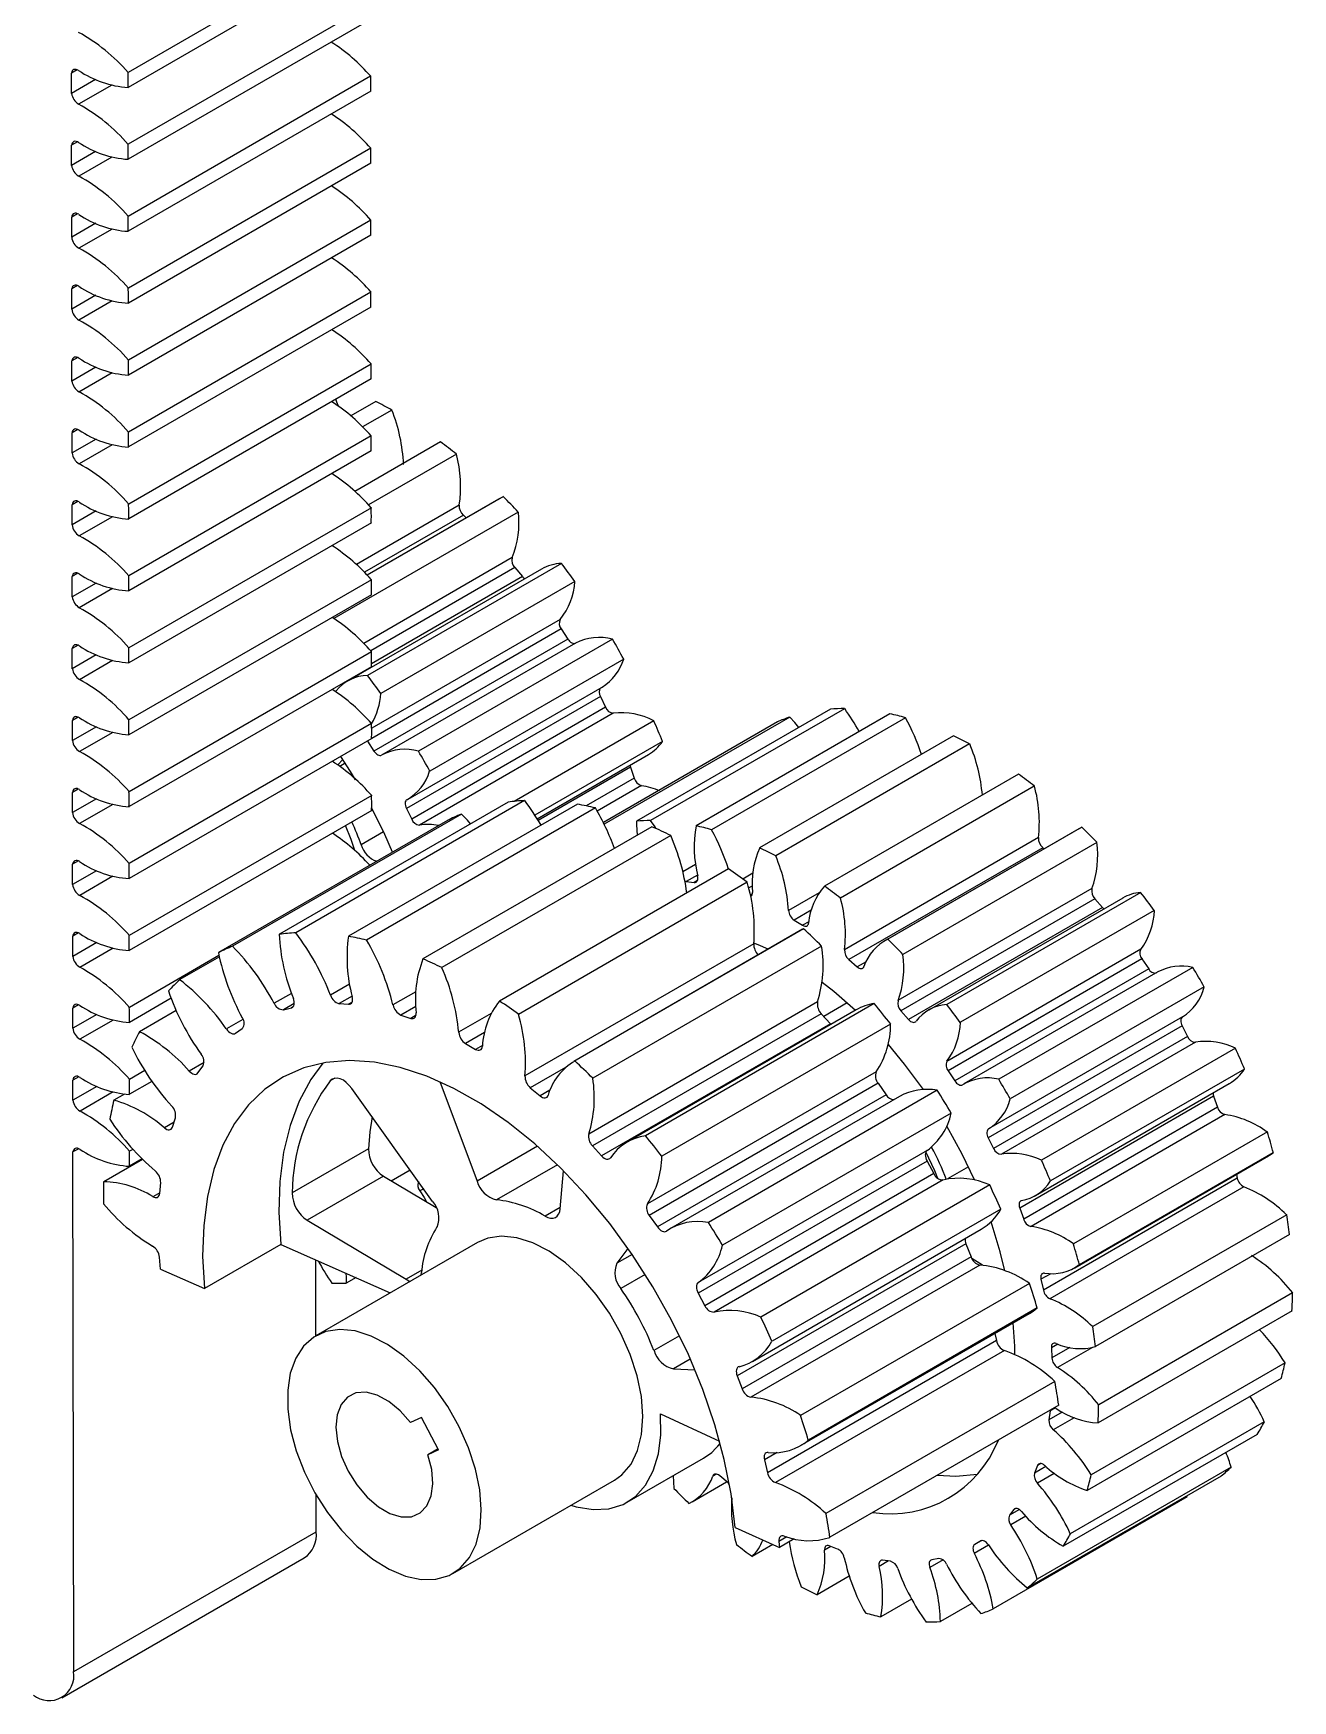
# Model space of a CAD drawing. Header units: millimetres. Extents: x -111 to 95, y -72 to 161.
# Drawn here: x -14.7 to 95.4, y -71.6 to 74.3 of the extents above; entities that cross this region are included whole.
import ezdxf

# ---------------------------------------------------------------- set-up
doc = ezdxf.new("R2010")
doc.units = ezdxf.units.MM

msp = doc.modelspace()

# ---------------------------------------------------------------- linework, layer by layer
at = {"color": 7, "linetype": 'Continuous', "lineweight": 25}
for p, q in [((14.76, 83.13), (-6.46, 70.89)), ((14.76, 81.83), (-6.45, 69.58)), ((14.77, 76.84), (-6.45, 64.6)), ((14.77, 75.53), (-6.45, 63.29)), ((-10.9, 71.12), (-11.41, 70.82)), ((-11.41, 69.06), (-11.41, 70.82)), ((-9.31, 70.27), (-11.41, 69.06)), ((14.77, 70.55), (-6.44, 58.3)), ((-7.88, 69.78), (-10.78, 68.1)), ((14.78, 69.24), (-6.44, 57)), ((-10.89, 64.83), (-11.4, 64.53)), ((-11.4, 62.76), (-11.4, 64.53)), ((14.78, 64.26), (-6.43, 52.01)), ((-9.3, 63.98), (-11.4, 62.76)), ((-7.87, 63.49), (-10.77, 61.81)), ((14.79, 62.95), (-6.43, 50.7)), ((-10.88, 58.53), (-11.39, 58.24)), ((-11.39, 56.47), (-11.39, 58.24)), ((-9.29, 57.69), (-11.39, 56.47)), ((-7.86, 57.19), (-10.77, 55.52)), ((14.79, 57.96), (-6.42, 45.72)), ((14.79, 56.66), (-6.42, 44.41)), ((-10.87, 52.24), (-11.38, 51.95)), ((-11.38, 50.18), (-11.38, 51.95)), ((-9.28, 51.39), (-11.38, 50.18)), ((14.8, 51.67), (-6.41, 39.43)), ((-7.85, 50.9), (-10.76, 49.23)), ((14.8, 50.36), (-6.41, 38.12)), ((-10.86, 45.95), (-11.37, 45.65)), ((-11.37, 43.89), (-11.37, 45.65)), ((14.81, 45.38), (-6.4, 33.13)), ((-9.27, 45.1), (-11.37, 43.89)), ((-7.84, 44.61), (-10.75, 42.93)), ((14.81, 44.07), (-6.4, 31.83)), ((15.21, 42.1), (13.03, 40.85)), ((16.61, 41.35), (14.07, 39.88)), ((-10.85, 39.66), (-11.36, 39.36)), ((-11.36, 37.6), (-11.36, 39.36)), ((-9.26, 38.81), (-11.36, 37.6)), ((-7.84, 38.32), (-10.74, 36.64)), ((14.82, 39.09), (-6.39, 26.84)), ((20.88, 38.57), (13.39, 34.24)), ((14.82, 37.78), (-6.39, 25.53)), ((22.27, 37.49), (14.59, 33.06)), ((25.95, 33.56), (14.45, 26.92)), ((26.38, 33.78), (14.47, 26.9)), ((-10.84, 33.36), (-11.36, 33.07)), ((-11.35, 31.3), (-11.36, 33.07)), ((-9.25, 32.52), (-11.35, 31.3)), ((14.83, 32.79), (-6.39, 20.55)), ((27.69, 32.42), (11.55, 23.1)), ((22.52, 33.03), (13.53, 27.84)), ((22.88, 32.15), (14.23, 27.16)), ((22.88, 32.15), (23.12, 31.93)), ((-7.83, 32.02), (-10.73, 30.35)), ((14.83, 31.49), (-6.38, 19.24)), ((27.16, 28.44), (14.16, 20.94)), ((31.47, 27.94), (14.5, 18.14)), ((-10.84, 27.07), (-11.35, 26.78)), ((-11.34, 25.01), (-11.35, 26.78)), ((14.84, 26.5), (-6.38, 14.26)), ((29.71, 27.43), (12.74, 17.63)), ((27.39, 27.57), (14.78, 20.28)), ((28.05, 26.78), (14.85, 19.16)), ((32.64, 26.36), (15.67, 16.56)), ((27.39, 27.57), (28.05, 26.78)), ((-9.24, 26.22), (-11.34, 25.01)), ((-7.82, 25.73), (-10.72, 24.06)), ((14.84, 25.19), (-6.38, 12.95)), ((31.35, 23.04), (14.86, 13.52)), ((31.45, 22.2), (14.86, 12.63)), ((31.45, 22.2), (32.02, 21.32)), ((-10.83, 20.78), (-11.34, 20.48)), ((-11.34, 18.72), (-11.34, 20.48)), ((32.02, 21.32), (15.05, 11.52)), ((32.7, 20.96), (15.73, 11.16)), ((35.93, 21.3), (18.96, 11.51)), ((-9.24, 19.93), (-11.34, 18.72)), ((-7.81, 19.44), (-10.71, 17.76)), ((14.84, 20.21), (-6.37, 7.96)), ((36.91, 19.57), (19.94, 9.77)), ((14.85, 18.9), (-6.37, 6.66)), ((34.87, 16.3), (17.9, 6.5)), ((18.06, 7.32), (35.03, 17.12)), ((34.87, 16.3), (35.33, 15.35)), ((35.33, 15.35), (18.36, 5.56)), ((36, 14.83), (19.03, 5.04)), ((55, 15.18), (38.03, 5.39)), ((56.24, 15.22), (39.27, 5.43)), ((60.21, 14.77), (43.24, 4.97)), ((-10.82, 14.49), (-11.33, 14.19)), ((-11.33, 12.43), (-11.33, 14.19)), ((-9.23, 13.64), (-11.33, 12.43)), ((-7.8, 13.15), (-10.7, 11.47)), ((14.85, 13.92), (-6.36, 1.67)), ((39.55, 14.17), (27.34, 7.11)), ((50.36, 14.07), (35.13, 5.27)), ((51.45, 14.49), (35.21, 5.11)), ((61.56, 14.43), (44.59, 4.63)), ((14.86, 12.61), (-6.36, 0.36)), ((14.48, 12.39), (15.05, 11.52)), ((40.31, 12.36), (29.14, 5.91)), ((65.77, 12.84), (48.8, 3.05)), ((67.18, 12.14), (50.21, 2.34)), ((12.33, 10.77), (11.89, 10.3)), ((12.54, 10.45), (12.07, 10.17)), ((29.34, 5.6), (39.09, 11.23)), ((37.51, 10.11), (29.43, 5.45)), ((37.84, 9.15), (33.64, 6.72)), ((37.51, 10.11), (37.84, 9.15)), ((71.45, 9.49), (54.48, -0.31)), ((-10.81, 8.19), (-11.32, 7.9)), ((-11.32, 6.13), (-11.32, 7.9)), ((-9.22, 7.35), (-11.32, 6.13)), ((14.86, 7.62), (-6.35, -4.62)), ((38.47, 8.49), (34.6, 6.25)), ((72.84, 8.45), (55.87, -1.34)), ((-7.79, 6.85), (-10.7, 5.18)), ((14.86, 6.32), (-6.35, -5.93)), ((22.71, 6.01), (2.69, -5.55)), ((26.8, 7.06), (6.78, -4.51)), ((28.24, 7.18), (8.22, -4.38)), ((32.86, 6.87), (12.83, -4.69)), ((34.44, 6.54), (14.41, -5.02)), ((17.9, 6.5), (18.36, 5.56)), ((21.48, 5.44), (1.45, -6.12)), ((15.9, 4.44), (13.94, 3.31)), ((39.37, 4.89), (19.35, -6.67)), ((76.72, 4.71), (59.75, -5.09)), ((76.99, 4.85), (60.02, -4.94)), ((76.72, 4.71), (76.99, 4.85)), ((41.03, 4.13), (21, -7.43)), ((73.2, 3.94), (56.23, -5.86)), ((73.58, 3.06), (56.61, -6.73)), ((78.31, 3.53), (61.34, -6.27)), ((73.58, 3.06), (73.69, 2.96)), ((-10.8, 1.9), (-11.31, 1.61)), ((-11.31, -0.16), (-11.31, 1.61)), ((43.2, 1.59), (42.09, 0.95)), ((-9.21, 1.05), (-11.31, -0.16)), ((-7.78, 0.56), (-10.69, -1.11)), ((46.07, 1.2), (26.05, -10.36)), ((47.72, 0.04), (27.7, -11.52)), ((43.36, 0.67), (42.39, 0.11)), ((42.39, 0.11), (43.08, 0.03)), ((43.37, 0.19), (43.08, 0.03)), ((48.2, 0.82), (47.33, 0.32)), ((48.15, -0.3), (47.86, -0.46)), ((48.16, -0.99), (48, -1.08)), ((54.01, -0.88), (51.33, -2.43)), ((77.88, -0.52), (60.91, -10.32)), ((78.13, -1.4), (61.16, -11.2)), ((80.57, -1.35), (63.6, -11.15)), ((82.15, -0.86), (65.18, -10.66)), ((78.13, -1.4), (78.8, -2.17)), ((53.32, -2.4), (51.82, -3.27)), ((78.8, -2.17), (61.83, -11.97)), ((83.34, -2.42), (66.37, -12.21)), ((52.56, -4.08), (32.54, -15.64)), ((52.65, -4.03), (32.63, -15.59)), ((51.82, -3.27), (52.57, -3.73)), ((52.56, -4.08), (52.65, -4.03)), ((53.1, -3.42), (52.57, -3.73)), ((-10.79, -4.39), (-11.3, -4.69)), ((-11.3, -6.45), (-11.3, -4.69)), ((-9.2, -5.24), (-11.3, -6.45)), ((-7.77, -5.73), (-10.68, -7.41)), ((48.3, -5.35), (28.27, -16.91)), ((54.23, -5.54), (34.21, -17.1)), ((82.15, -5.83), (65.18, -15.63)), ((1.5, -6.38), (-6.34, -10.91)), ((1.53, -6.48), (-1.94, -8.48)), ((56.61, -6.73), (57.33, -7.36)), ((58.12, -6.91), (57.33, -7.36)), ((82.26, -6.67), (65.29, -16.47)), ((82.26, -6.67), (82.85, -7.54)), ((82.85, -7.54), (65.88, -17.34)), ((83.65, -7.81), (66.68, -17.61)), ((86.7, -7.41), (69.73, -17.2)), ((-2.68, -10.11), (-6.34, -12.22)), ((7.84, -9.68), (6.33, -10.55)), ((12.93, -8.88), (11.26, -9.84)), ((13.15, -9.93), (12.02, -10.58)), ((18.72, -9.55), (16.72, -10.7)), ((87.71, -9.12), (70.74, -18.92)), ((-10.78, -10.68), (-11.29, -10.98)), ((-11.29, -12.74), (-11.29, -10.98)), ((-9.19, -11.53), (-11.29, -12.74)), ((-2.24, -11.19), (-5.45, -13.04)), ((8.09, -10.56), (7.13, -11.12)), ((7.13, -11.12), (7.84, -10.94)), ((7.98, -10.86), (7.84, -10.94)), ((12.02, -10.58), (12.83, -10.63)), ((13.14, -10.46), (12.83, -10.63)), ((18.71, -10.83), (17.42, -11.58)), ((17.42, -11.58), (18.28, -11.87)), ((18.74, -11.6), (18.28, -11.87)), ((25.32, -11.45), (22.47, -13.09)), ((53.88, -10.43), (33.86, -21.99)), ((54.2, -11.47), (34.18, -23.03)), ((57.25, -11.13), (37.22, -22.69)), ((58.83, -10.58), (38.81, -22.14)), ((54.2, -11.47), (55.01, -12.35)), ((56.46, -10.52), (54.42, -11.7)), ((61.16, -11.2), (61.83, -11.97)), ((-7.77, -12.02), (-10.67, -13.7)), ((3.6, -11.96), (2.15, -12.8)), ((2.95, -13.17), (3.54, -12.76)), ((24.74, -13.11), (23.07, -14.07)), ((55.01, -12.35), (34.98, -23.91)), ((60.27, -12.38), (40.24, -23.94)), ((55.01, -12.35), (55.05, -12.4)), ((85.78, -12.52), (68.81, -22.32)), ((85.8, -11.75), (68.83, -21.54)), ((85.78, -12.52), (86.25, -13.46)), ((23.07, -14.07), (23.95, -14.58)), ((24.56, -14.23), (23.95, -14.58)), ((86.25, -13.46), (69.28, -23.26)), ((86.93, -13.96), (69.96, -23.76)), ((90.45, -14.49), (73.48, -24.29)), ((0.19, -15.74), (-1.1, -16.48)), ((-0.34, -16.64), (0.11, -16.02)), ((-10.77, -16.98), (-11.29, -17.27)), ((-11.28, -19.04), (-11.29, -17.27)), ((-5, -16.43), (-6.33, -17.21)), ((-4.37, -17.38), (-6.33, -18.51)), ((11.63, -17.11), (11.24, -17.34)), ((20.81, -17.4), (24.08, -26.11)), ((31.82, -16.16), (28.74, -17.94)), ((59.01, -16.54), (38.99, -28.1)), ((65.29, -16.47), (65.88, -17.34)), ((91.23, -16.3), (74.26, -26.09)), ((-9.18, -17.82), (-11.28, -19.04)), ((-7.76, -18.31), (-10.66, -19.99)), ((-6.77, -18.49), (-7.7, -19.02)), ((20.19, -27.88), (13.13, -18.01)), ((28.74, -17.94), (29.6, -18.65)), ((30.46, -18.16), (29.6, -18.65)), ((59.17, -17.55), (39.15, -29.11)), ((59.88, -18.56), (39.86, -30.12)), ((61.04, -18.7), (41.02, -30.26)), ((64.34, -18.16), (44.32, -29.72)), ((59.17, -17.55), (59.88, -18.56)), ((88.53, -18.69), (71.56, -28.48)), ((72.93, -27.38), (89.9, -17.58)), ((88.53, -18.69), (88.88, -19.65)), ((65.57, -20.16), (45.55, -31.72)), ((88.88, -19.65), (71.91, -29.45)), ((89.52, -20.29), (72.55, -30.09)), ((-2.43, -20.96), (-3.28, -21.45)), ((-2.58, -21.39), (-2.31, -20.58)), ((93.23, -21.81), (76.26, -31.61)), ((-10.77, -23.27), (-11.28, -23.56)), ((-6.04, -23.33), (-6.32, -23.5)), ((14.58, -23.29), (7.91, -27.14)), ((29.36, -23.06), (24.08, -26.11)), ((34.18, -23.03), (34.98, -23.91)), ((68.81, -22.32), (69.28, -23.26)), ((-11.21, -69.02), (-11.28, -23.56)), ((-5.19, -24.21), (-8.59, -26.17)), ((-5.23, -24.17), (-6.32, -24.81)), ((31.11, -24.68), (25.78, -27.75)), ((63.46, -24.35), (43.43, -35.92)), ((63.46, -23.43), (43.44, -34.99)), ((63.46, -24.35), (64.04, -25.45)), ((76.37, -33.69), (93.34, -23.9)), ((93.75, -23.62), (76.78, -33.42)), ((-3.69, -27.2), (-3.6, -26.24)), ((15.89, -25.68), (9.22, -29.53)), ((15.89, -25.68), (20.51, -28.43)), ((16.57, -26.08), (18.22, -25.13)), ((31.35, -28.54), (31.64, -25.2)), ((64.04, -25.45), (44.02, -37.01)), ((64.85, -26.01), (44.82, -37.57)), ((67.07, -24.87), (65.24, -25.92)), ((90.6, -25.85), (73.63, -35.65)), ((90.53, -25.52), (90.6, -25.85)), ((-3.68, -27.12), (-4.29, -27.47)), ((19.41, -26.78), (19.08, -26.97)), ((68.94, -26.44), (48.91, -38)), ((91.18, -26.6), (74.21, -36.4)), ((31.36, -28.41), (30.03, -29.18)), ((39.15, -29.11), (39.86, -30.12)), ((69.91, -28.56), (49.89, -40.12)), ((71.56, -28.48), (71.91, -29.45)), ((94.92, -29.05), (77.95, -38.84)), ((9.22, -29.53), (17.88, -34.7)), ((48.17, -41.88), (68.2, -30.32)), ((6.91, -31.66), (0.23, -35.51)), ((6.91, -31.66), (16.49, -35.88)), ((24.11, -31.48), (9.97, -39.65)), ((37.28, -31.99), (36.31, -33.28)), ((66.86, -31.59), (46.84, -43.15)), ((66.86, -31.59), (67.3, -32.73)), ((95.16, -30.79), (78.19, -40.58)), ((-3.62, -33.82), (-3.71, -32.75)), ((9.98, -39.64), (9.97, -33)), ((37.64, -32.52), (36.31, -33.28)), ((67.3, -32.73), (47.28, -44.29)), ((68.07, -33.46), (48.04, -45.02)), ((68.3, -33.47), (67.37, -32.88)), ((-3.62, -33.82), (0.23, -35.51)), ((13.49, -34.55), (12.63, -35.05)), ((19.25, -33.9), (17.88, -34.7)), ((19.19, -34.32), (19.23, -34.11)), ((38.8, -34.28), (36.66, -35.51)), ((74.28, -34.21), (73.42, -34.7)), ((73.42, -34.7), (73.63, -35.65)), ((43.43, -35.92), (44.02, -37.01)), ((72.42, -35.06), (52.39, -46.62)), ((95.44, -35.88), (78.47, -45.67)), ((52.38, -49.25), (72.41, -37.69)), ((73.09, -37.2), (53.07, -48.76)), ((95.39, -37.47), (78.42, -47.27)), ((41.79, -39.64), (39.56, -40.93)), ((69.52, -40.06), (49.49, -51.62)), ((69.37, -39.45), (69.52, -40.06)), ((74.89, -40.37), (74.33, -40.69)), ((74.33, -40.69), (74.38, -41.58)), ((75.96, -40.67), (74.38, -41.58)), ((77.92, -40.66), (74.87, -42.42)), ((42.74, -41.68), (41.27, -42.54)), ((70.22, -40.93), (50.19, -52.49)), ((94.78, -42.01), (77.81, -51.8)), ((41.27, -42.54), (43.15, -42.63)), ((46.84, -43.15), (47.28, -44.29)), ((74.64, -43.64), (54.61, -55.2)), ((94.44, -43.38), (77.47, -53.18)), ((40.12, -46.47), (45.3, -48.85)), ((74.98, -45.71), (54.95, -57.27)), ((74.22, -46.21), (74.11, -47)), ((75.28, -46.32), (74.11, -47)), ((74.65, -45.96), (74.22, -46.21)), ((74.23, -46.14), (74.22, -46.21)), ((19.22, -46.8), (18.26, -47.24)), ((20.72, -49.62), (19.22, -46.8)), ((76.33, -46.81), (74.5, -47.87)), ((92.96, -47.17), (75.99, -56.96)), ((20.68, -49.53), (19.77, -50.06)), ((45.15, -49.31), (45.36, -49.07)), ((92.34, -48.27), (75.37, -58.06)), ((20.72, -49.62), (19.77, -50.06)), ((37.22, -54.2), (43.9, -50.35)), ((50.35, -49.85), (49.22, -50.5)), ((49.22, -50.5), (49.49, -51.62)), ((73.12, -50.99), (72.86, -51.65)), ((73.42, -50.82), (73.12, -50.99)), ((21.97, -60.43), (36.11, -52.27)), ((42.9, -54.17), (45.92, -52.42)), ((45.02, -51.74), (44.71, -51.92)), ((46.04, -52.52), (45.31, -51.89)), ((89.2, -51.91), (72.23, -61.7)), ((73.85, -51.08), (72.86, -51.65)), ((90.07, -51.13), (73.1, -60.93)), ((74.59, -51.68), (73.11, -52.53)), ((10, -56.78), (9.99, -53.55)), ((86.22, -53.73), (69.25, -63.53)), ((71.06, -54.84), (70.66, -55.34)), ((71.53, -54.84), (70.66, -55.34)), ((71.22, -54.75), (71.06, -54.84)), ((-11.21, -69.02), (10, -56.78)), ((46.67, -56.4), (50.53, -58.17)), ((72.09, -55.43), (70.78, -56.19)), ((49.96, -57.91), (48.16, -58.95)), ((51.18, -57.24), (50.48, -57.64)), ((50.48, -57.64), (50.53, -58.17)), ((51.84, -57.41), (50.53, -58.17)), ((55.04, -58.08), (54.48, -58.4)), ((55.63, -58.3), (54.9, -58.02)), ((68.84, -57.97), (67.59, -58.69)), ((68.23, -57.56), (67.62, -57.91)), ((68.14, -57.6), (67.62, -57.91)), ((-12.25, -71.32), (8.96, -59.07)), ((60.09, -59.34), (59.26, -59.82)), ((60.25, -59.36), (59.56, -59.28)), ((64.86, -59.25), (63.7, -59.92)), ((64.48, -59.12), (63.86, -59.25)), ((56.64, -60.68), (53.84, -62.3)), ((62.1, -62.67), (59.41, -64.23)), ((67.38, -63.05), (64.62, -64.64))]:
    msp.add_line(p, q, dxfattribs=at)
at = {"color": 7, "linetype": 'Continuous', "lineweight": 25, "flags": 128}
for points in [[(-10.79, 71.06), (-10.9, 71.12), (-11.01, 71.15), (-11.11, 71.16), (-11.2, 71.14), (-11.28, 71.09), (-11.34, 71.02), (-11.38, 70.93), (-11.41, 70.82)], [(-10.78, 64.77), (-10.89, 64.83), (-11, 64.86), (-11.1, 64.87), (-11.19, 64.85), (-11.27, 64.8), (-11.33, 64.73), (-11.37, 64.64), (-11.4, 64.53)], [(-10.77, 58.48), (-10.88, 58.53), (-10.99, 58.57), (-11.09, 58.57), (-11.18, 58.55), (-11.26, 58.51), (-11.32, 58.44), (-11.37, 58.35), (-11.39, 58.24)], [(-10.76, 52.18), (-10.87, 52.24), (-10.98, 52.27), (-11.08, 52.28), (-11.17, 52.26), (-11.25, 52.22), (-11.31, 52.15), (-11.36, 52.06), (-11.38, 51.95)], [(-10.75, 45.89), (-10.86, 45.95), (-10.97, 45.98), (-11.07, 45.99), (-11.16, 45.97), (-11.24, 45.92), (-11.3, 45.85), (-11.35, 45.76), (-11.37, 45.65)], [(11.96, 41.68), (11.82, 42.04), (11.72, 42.29)], [(-10.74, 39.6), (-10.85, 39.66), (-10.96, 39.69), (-11.06, 39.7), (-11.15, 39.68), (-11.23, 39.63), (-11.29, 39.56), (-11.34, 39.47), (-11.36, 39.36)], [(25.95, 33.56), (26.03, 33.61), (26.38, 33.78)], [(-10.73, 33.31), (-10.85, 33.36), (-10.95, 33.4), (-11.05, 33.4), (-11.15, 33.38), (-11.22, 33.34), (-11.29, 33.27), (-11.33, 33.18), (-11.36, 33.07)], [(-10.73, 27.01), (-10.84, 27.07), (-10.94, 27.1), (-11.05, 27.11), (-11.14, 27.09), (-11.21, 27.05), (-11.28, 26.98), (-11.32, 26.89), (-11.35, 26.78)], [(-10.72, 20.72), (-10.83, 20.78), (-10.94, 20.81), (-11.04, 20.82), (-11.13, 20.8), (-11.21, 20.75), (-11.27, 20.68), (-11.31, 20.59), (-11.34, 20.48)], [(32.02, 21.32), (32.1, 21.21), (32.18, 21.12), (32.27, 21.04), (32.37, 20.98), (32.46, 20.95), (32.55, 20.93), (32.63, 20.93), (32.7, 20.96)], [(11.67, 16.74), (11.69, 16.75), (11.74, 16.8)], [(-10.71, 14.43), (-10.82, 14.49), (-10.93, 14.52), (-11.03, 14.53), (-11.12, 14.51), (-11.2, 14.46), (-11.26, 14.39), (-11.3, 14.3), (-11.33, 14.19)], [(52.23, 13.59), (51.88, 14.01), (51.45, 14.49)], [(13.45, 9.01), (13, 9.74), (12.15, 11.05)], [(15.05, 11.52), (15.13, 11.42), (15.21, 11.32), (15.3, 11.25), (15.4, 11.19), (15.49, 11.15), (15.58, 11.13), (15.66, 11.14), (15.73, 11.16)], [(37.46, 10.29), (37.47, 10.23), (37.51, 10.11)], [(-10.7, 8.14), (-10.81, 8.19), (-10.92, 8.23), (-11.02, 8.23), (-11.11, 8.21), (-11.19, 8.17), (-11.25, 8.1), (-11.3, 8.01), (-11.32, 7.9)], [(16.69, 2.68), (16, 4.23), (14.87, 6.52)], [(17.94, 7.26), (17.88, 7.22), (17.84, 7.15), (17.8, 7.07), (17.79, 6.97), (17.79, 6.86), (17.81, 6.74), (17.85, 6.62), (17.9, 6.5)], [(23.51, 5.15), (23.23, 5.46), (22.71, 6.01)], [(13.4, 2.82), (13.06, 3.79), (12.56, 4.99)], [(39.76, 4.72), (39.65, 4.88), (39.27, 5.43)], [(-10.69, 1.84), (-10.8, 1.9), (-10.91, 1.93), (-11.01, 1.94), (-11.1, 1.92), (-11.18, 1.88), (-11.24, 1.81), (-11.29, 1.72), (-11.31, 1.61)], [(42.27, 0.14), (42.3, 0.13), (42.39, 0.11)], [(43.08, 0.03), (43.17, 0.03), (43.24, 0.05), (43.3, 0.1), (43.35, 0.16), (43.39, 0.24), (43.4, 0.34), (43.4, 0.45), (43.38, 0.57)], [(78.8, -2.17), (78.89, -2.26), (78.94, -2.3)], [(-10.68, -4.45), (-10.79, -4.39), (-10.9, -4.36), (-11, -4.35), (-11.09, -4.37), (-11.17, -4.42), (-11.23, -4.49), (-11.28, -4.58), (-11.3, -4.69)], [(52.57, -3.73), (52.66, -3.78), (52.75, -3.8), (52.84, -3.81), (52.91, -3.79), (52.98, -3.75), (53.03, -3.69), (53.07, -3.62), (53.09, -3.52)], [(49.54, -5.83), (48.67, -5.44), (48.3, -5.29)], [(57.18, -11.17), (55.3, -9.53), (54.27, -8.72)], [(57.33, -7.36), (57.42, -7.43), (57.52, -7.48), (57.61, -7.51), (57.7, -7.52), (57.77, -7.51), (57.84, -7.47), (57.9, -7.41), (57.94, -7.34)], [(7.84, -10.94), (7.93, -10.9), (8, -10.84), (8.05, -10.76), (8.08, -10.65), (8.09, -10.53), (8.09, -10.4), (8.06, -10.26), (8.01, -10.12)], [(12.83, -10.63), (12.93, -10.63), (13.01, -10.6), (13.08, -10.54), (13.14, -10.46), (13.17, -10.36), (13.19, -10.24), (13.18, -10.11), (13.16, -9.97)], [(-10.67, -10.74), (-10.78, -10.68), (-10.89, -10.65), (-10.99, -10.64), (-11.08, -10.66), (-11.16, -10.71), (-11.22, -10.78), (-11.27, -10.87), (-11.29, -10.98)], [(18.28, -11.87), (18.38, -11.89), (18.48, -11.89), (18.57, -11.86), (18.64, -11.8), (18.7, -11.73), (18.73, -11.63), (18.75, -11.51), (18.75, -11.39)], [(2.15, -12.8), (2.24, -12.92), (2.34, -13.02), (2.45, -13.11), (2.56, -13.17), (2.67, -13.21), (2.78, -13.22), (2.87, -13.21), (2.95, -13.17)], [(61.83, -11.97), (61.92, -12.05), (62.01, -12.13), (62.11, -12.18), (62.2, -12.21), (62.29, -12.22), (62.37, -12.21), (62.44, -12.18), (62.49, -12.13)], [(85.8, -11.75), (85.75, -11.8), (85.7, -11.87), (85.67, -11.95), (85.66, -12.05), (85.66, -12.16), (85.69, -12.28), (85.72, -12.4), (85.78, -12.52)], [(23.95, -14.58), (24.06, -14.63), (24.17, -14.66), (24.27, -14.66), (24.35, -14.63), (24.43, -14.58), (24.49, -14.51), (24.53, -14.41), (24.55, -14.3)], [(63.13, -18.1), (61.48, -15.87), (60.07, -14.16)], [(46.67, -56.4), (46.31, -53.48), (45.71, -50.47), (44.88, -47.42), (43.83, -44.35), (42.57, -41.29), (41.1, -38.28), (39.46, -35.35), (37.65, -32.52), (35.69, -29.83), (33.6, -27.31), (31.41, -24.97), (29.13, -22.86), (26.8, -20.98), (24.43, -19.35), (22.05, -18), (19.69, -16.94), (17.36, -16.17), (15.1, -15.71), (12.93, -15.57), (10.86, -15.73), (8.92, -16.21), (7.13, -16.99), (5.52, -18.07), (4.09, -19.44), (2.85, -21.08), (1.84, -22.97), (1.04, -25.1), (0.48, -27.45), (0.16, -29.98), (0.07, -32.68), (0.23, -35.51)], [(10.59, -15.78), (9.53, -17.22), (8.51, -19.12), (7.72, -21.25), (7.15, -23.59), (6.83, -26.13), (6.75, -28.83), (6.91, -31.66)], [(-10.66, -17.03), (-10.78, -16.98), (-10.88, -16.94), (-10.98, -16.94), (-11.08, -16.96), (-11.15, -17), (-11.22, -17.07), (-11.26, -17.16), (-11.29, -17.27)], [(-1.1, -16.48), (-1, -16.58), (-0.89, -16.67), (-0.78, -16.73), (-0.67, -16.76), (-0.57, -16.77), (-0.48, -16.75), (-0.4, -16.71), (-0.34, -16.64)], [(13.13, -18.01), (12.9, -17.73), (12.64, -17.48), (12.38, -17.29), (12.11, -17.17), (11.85, -17.11), (11.61, -17.12), (11.41, -17.2), (11.24, -17.34)], [(65.88, -17.34), (65.96, -17.45), (66.04, -17.54), (66.13, -17.61), (66.23, -17.67), (66.32, -17.7), (66.41, -17.72), (66.49, -17.71), (66.56, -17.68)], [(29.6, -18.65), (29.71, -18.73), (29.82, -18.79), (29.93, -18.82), (30.03, -18.82), (30.12, -18.8), (30.2, -18.75), (30.26, -18.68), (30.3, -18.59)], [(-3.28, -21.45), (-3.17, -21.52), (-3.06, -21.58), (-2.96, -21.61), (-2.86, -21.62), (-2.76, -21.6), (-2.69, -21.55), (-2.63, -21.48), (-2.58, -21.39)], [(14.9, -20.48), (14.71, -21.81), (14.58, -23.29)], [(67.6, -26.01), (66.53, -23.76), (65.18, -21.3)], [(68.83, -21.54), (68.77, -21.59), (68.73, -21.66), (68.7, -21.75), (68.69, -21.85), (68.69, -21.96), (68.71, -22.08), (68.75, -22.2), (68.81, -22.32)], [(-10.66, -23.33), (-10.77, -23.27), (-10.87, -23.23), (-10.98, -23.23), (-11.07, -23.25), (-11.14, -23.29), (-11.21, -23.36), (-11.25, -23.45), (-11.28, -23.56)], [(34.98, -23.91), (35.09, -24.01), (35.2, -24.09), (35.31, -24.15), (35.41, -24.18), (35.52, -24.19), (35.61, -24.17), (35.69, -24.13), (35.75, -24.06)], [(63.46, -23.43), (63.39, -23.49), (63.34, -23.57), (63.31, -23.68), (63.3, -23.8), (63.31, -23.93), (63.34, -24.07), (63.39, -24.21), (63.46, -24.35)], [(64.39, -25.88), (64.13, -25.22), (63.35, -23.56)], [(93.34, -23.9), (93.43, -23.84), (93.75, -23.62)], [(-4.29, -27.47), (-4.18, -27.52), (-4.08, -27.55), (-3.98, -27.55), (-3.89, -27.53), (-3.81, -27.48), (-3.75, -27.4), (-3.71, -27.31), (-3.69, -27.2)], [(19.08, -26.97), (19.44, -27.53), (19.67, -27.93)], [(30.03, -29.18), (30.28, -29.29), (30.51, -29.35), (30.73, -29.35), (30.93, -29.29), (31.09, -29.18), (31.22, -29.01), (31.31, -28.8), (31.35, -28.54)], [(71.73, -27.82), (71.65, -27.84), (71.59, -27.89), (71.55, -27.95), (71.51, -28.04), (71.5, -28.14), (71.5, -28.25), (71.52, -28.36), (71.56, -28.48)], [(39.86, -30.12), (39.95, -30.24), (40.06, -30.34), (40.17, -30.43), (40.28, -30.49), (40.38, -30.53), (40.49, -30.54), (40.58, -30.52), (40.66, -30.48)], [(70.27, -33.95), (69.86, -32.3), (69.05, -29.67)], [(36.11, -52.27), (36.76, -51.8), (37.55, -50.88), (38.13, -49.69), (38.48, -48.28), (38.59, -46.69), (38.46, -44.96), (38.08, -43.14), (37.48, -41.28), (36.67, -39.44), (35.66, -37.67), (34.5, -36.02), (33.21, -34.54), (31.83, -33.27), (30.4, -32.25), (28.96, -31.5), (27.56, -31.06), (26.22, -30.92), (25.01, -31.1), (24.11, -31.48)], [(12.61, -34.17), (12.63, -34.5), (12.63, -35.05)], [(17.88, -34.7), (18.12, -34.82), (18.26, -34.86)], [(43.44, -34.99), (43.37, -35.05), (43.32, -35.13), (43.29, -35.24), (43.28, -35.36), (43.29, -35.49), (43.32, -35.63), (43.36, -35.77), (43.43, -35.92)], [(73.73, -34.17), (73.64, -34.17), (73.57, -34.19), (73.51, -34.23), (73.46, -34.3), (73.42, -34.38), (73.41, -34.48), (73.41, -34.58), (73.42, -34.7)], [(72.41, -37.69), (72.73, -37.49), (73.09, -37.2)], [(21.63, -60.61), (22.61, -59.97), (23.41, -59.04), (23.99, -57.86), (24.34, -56.45), (24.45, -54.85), (24.32, -53.12), (23.94, -51.3), (23.34, -49.44), (22.52, -47.6), (21.52, -45.83), (20.35, -44.18), (19.06, -42.7), (17.68, -41.43), (16.25, -40.41), (14.82, -39.67), (13.41, -39.22), (12.08, -39.08), (10.86, -39.26), (9.79, -39.75), (8.9, -40.54), (8.21, -41.6), (7.74, -42.9), (7.51, -44.41), (7.52, -46.07), (7.77, -47.86), (8.26, -49.7), (8.98, -51.56), (9.89, -53.37), (10.98, -55.09), (12.21, -56.66), (13.55, -58.04), (14.96, -59.19), (16.4, -60.07), (17.82, -60.67), (19.2, -60.96), (20.48, -60.94), (21.63, -60.61)], [(71.12, -41.28), (71.12, -40.55), (71, -38.5)], [(74.75, -40.32), (74.66, -40.3), (74.57, -40.29), (74.5, -40.31), (74.43, -40.35), (74.38, -40.41), (74.35, -40.49), (74.33, -40.59), (74.33, -40.69)], [(47.01, -42.34), (46.93, -42.37), (46.86, -42.43), (46.81, -42.52), (46.77, -42.62), (46.76, -42.74), (46.77, -42.87), (46.79, -43.01), (46.84, -43.15)], [(18.26, -47.24), (17.35, -46.2), (16.36, -45.38), (15.34, -44.83), (14.37, -44.58), (13.48, -44.63), (12.74, -45), (12.18, -45.65), (11.83, -46.55), (11.72, -47.65), (11.86, -48.89), (12.22, -50.19), (12.81, -51.48), (13.57, -52.69), (14.46, -53.75), (15.45, -54.6), (16.46, -55.19), (17.44, -55.48), (18.35, -55.47), (19.11, -55.14), (19.7, -54.53), (20.07, -53.65), (20.21, -52.58), (20.11, -51.35), (19.77, -50.06)], [(32.28, -54.47), (32.76, -54.61), (34.24, -54.85), (35.61, -54.78), (36.86, -54.39), (37.94, -53.7), (38.83, -52.71), (39.5, -51.47), (39.95, -49.98), (40.16, -48.31), (40.12, -46.47)], [(74.75, -46.01), (74.65, -45.96), (74.59, -45.94)], [(43.9, -50.35), (44.61, -49.84), (45.36, -49.06)], [(49.56, -49.84), (49.46, -49.85), (49.37, -49.88), (49.3, -49.93), (49.25, -50.01), (49.21, -50.11), (49.2, -50.23), (49.2, -50.36), (49.22, -50.5)], [(73.72, -50.98), (73.63, -50.9), (73.54, -50.85), (73.44, -50.82), (73.36, -50.81), (73.28, -50.83), (73.21, -50.86), (73.16, -50.92), (73.12, -50.99)], [(41.24, -51.88), (41.26, -52.42), (41.3, -52.99)], [(45.31, -51.89), (45.22, -51.82), (45.13, -51.77), (45.03, -51.74), (44.95, -51.74), (44.87, -51.75), (44.8, -51.79), (44.75, -51.84), (44.71, -51.92)], [(64.37, -51.84), (65.96, -51.92), (67.86, -51.74)], [(46.17, -52.67), (46.12, -52.61), (46.04, -52.52)], [(71.72, -55.01), (71.63, -54.92), (71.54, -54.85), (71.44, -54.79), (71.35, -54.76), (71.26, -54.75), (71.18, -54.76), (71.11, -54.79), (71.06, -54.84)], [(50.96, -57.16), (50.85, -57.14), (50.76, -57.14), (50.67, -57.17), (50.6, -57.22), (50.54, -57.3), (50.5, -57.39), (50.48, -57.51), (50.48, -57.64)], [(54.9, -58.02), (54.81, -58), (54.72, -58), (54.65, -58.02), (54.58, -58.06), (54.53, -58.12), (54.5, -58.2), (54.48, -58.3), (54.48, -58.4)], [(67.62, -57.91), (67.56, -57.96), (67.51, -58.03), (67.49, -58.12), (67.47, -58.22), (67.48, -58.33), (67.5, -58.45), (67.54, -58.57), (67.59, -58.69)], [(68.82, -57.94), (68.74, -57.83), (68.66, -57.74), (68.56, -57.67), (68.47, -57.61), (68.38, -57.57), (68.29, -57.56), (68.21, -57.57), (68.14, -57.6)], [(59.56, -59.28), (59.48, -59.28), (59.4, -59.31), (59.34, -59.35), (59.29, -59.42), (59.26, -59.5), (59.24, -59.6), (59.24, -59.7), (59.26, -59.82)], [(63.86, -59.25), (63.79, -59.27), (63.73, -59.32), (63.68, -59.39), (63.65, -59.47), (63.64, -59.57), (63.64, -59.68), (63.66, -59.8), (63.7, -59.92)]]:
    msp.add_lwpolyline(points, dxfattribs=at)
at = {"color": 7, "linetype": 'Continuous', "lineweight": 25}
for centre, radius, start, end in [((-18.34, 60.63), 15.7, 40.7959, 61.2623), ((2.45, 59.84), 16.33, 41.0053, 57.0979), ((-5.88, 78.33), 8.77, 235.9917, 266.2712), ((-49.23, 70.17), 42.78, 359.2043, 0.9553), ((-28, 69.84), 42.78, 359.2043, 0.9553), ((-10.1, 69.23), 1.31, 187.414, 238.8514), ((-18.33, 54.34), 15.7, 40.7959, 61.2623), ((2.46, 53.54), 16.33, 41.0053, 57.0979), ((-5.88, 72.04), 8.77, 235.9917, 266.2712), ((-49.23, 63.88), 42.78, 359.2043, 0.9553), ((-27.99, 63.54), 42.78, 359.2043, 0.9553), ((-10.1, 62.93), 1.31, 187.414, 238.8514), ((-18.32, 48.05), 15.7, 40.7959, 61.2623), ((2.47, 47.25), 16.33, 41.0053, 57.0979), ((-5.87, 65.74), 8.77, 235.9917, 266.2712), ((-49.22, 57.59), 42.78, 359.2043, 0.9553), ((-27.99, 57.25), 42.78, 359.2043, 0.9553), ((-10.09, 56.64), 1.31, 187.414, 238.8514), ((-18.31, 41.75), 15.7, 40.7959, 61.2623), ((2.48, 40.96), 16.33, 41.0053, 57.0979), ((-5.86, 59.45), 8.77, 235.9917, 266.2712), ((-49.21, 51.3), 42.78, 359.2043, 0.9553), ((-27.98, 50.96), 42.78, 359.2043, 0.9553), ((-10.08, 50.35), 1.31, 187.414, 238.8514), ((-18.3, 35.46), 15.7, 40.7959, 61.2623), ((2.49, 34.67), 16.33, 41.0053, 57.0979), ((-5.85, 53.16), 8.77, 235.9917, 266.2712), ((-49.2, 45), 42.78, 359.2043, 0.9553), ((-27.97, 44.67), 42.78, 359.2043, 0.9553), ((-10.07, 44.06), 1.31, 187.414, 238.8514), ((-18.29, 29.17), 15.7, 40.7959, 61.2623), ((2.5, 28.37), 16.33, 41.0053, 57.0979), ((-0.1, 11.63), 34.1, 60.6392, 63.3167), ((3.17, 35.97), 14.49, 2.4886, 21.8082), ((-5.84, 46.87), 8.77, 235.9917, 266.2712), ((-49.19, 38.71), 42.78, 359.2043, 0.9553), ((-27.96, 38.37), 42.78, 359.2043, 0.9553), ((-6.4, 1.98), 45.64, 51.086, 53.2906), ((-10.06, 37.76), 1.31, 187.414, 238.8514), ((-18.29, 22.88), 15.7, 40.7959, 61.2623), ((11.36, 34.64), 11.28, 351.7944, 14.6543), ((2.5, 22.08), 16.33, 41.0053, 57.0979), ((-13.6, -6.03), 56.42, 42.9659, 44.8799), ((-5.83, 40.57), 8.77, 235.9917, 266.2712), ((-49.18, 32.42), 42.78, 359.2043, 0.9553), ((-27.95, 32.08), 42.78, 359.2043, 0.9553), ((23.58, 32.96), 1.07, 176.0003, 228.8585), ((19.55, 31.48), 8.2, 338.2233, 6.553), ((-10.05, 31.47), 1.31, 187.414, 238.8514), ((-18.28, 16.59), 15.7, 40.7959, 61.2623), ((2.51, 15.79), 16.33, 41.0053, 57.0979), ((28.07, 28.21), 0.936, 165.9297, 223.9816), ((31.64, 24.02), 3.92, 92.4425, 119.5593), ((-19.35, -10.95), 63.99, 35.6633, 37.4233), ((-5.82, 34.28), 8.77, 235.9917, 266.2712), ((-49.17, 26.13), 42.78, 359.2043, 0.9553), ((-27.94, 25.79), 42.78, 359.2043, 0.9553), ((28.77, 27.37), 0.929, 219.4191, 236.8056), ((26.87, 26.69), 5.78, 320.8182, 356.6472), ((-10.04, 25.18), 1.31, 187.414, 238.8514), ((-18.27, 10.29), 15.7, 40.7959, 61.2623), ((2.52, 9.5), 16.33, 41.0053, 57.0979), ((32.03, 22.69), 0.76, 152.8417, 220.1895), ((-5.81, 27.99), 8.77, 235.9917, 266.2712), ((-49.16, 19.83), 42.78, 359.2043, 0.9553), ((34.75, 17.02), 4.44, 74.6363, 117.5006), ((-21.41, -12.36), 66.49, 28.701, 30.4165), ((-27.93, 19.5), 42.78, 359.2043, 0.9553), ((32.76, 20.81), 4.33, 301.5606, 343.3715), ((-10.03, 18.89), 1.31, 187.414, 238.8514), ((-18.26, 4), 15.7, 40.7959, 61.2623), ((14.64, 14.35), 3.79, 92.0587, 139.734), ((-36.32, -20.75), 63.99, 35.6633, 37.4233), ((2.53, 3.2), 16.33, 41.0053, 57.0979), ((9.3, 17.05), 6.39, 330.3565, 355.6087), ((35.37, 16.66), 0.615, 142.2466, 215.91), ((36.07, 15.61), 0.783, 199.3793, 265.293), ((36.71, 8.83), 6.04, 61.9489, 96.7443), ((56.15, -1.06), 16.29, 89.6672, 94.0492), ((41.03, 4.15), 18.82, 28.8036, 36.0539), ((55.33, -7.63), 22.93, 74.2319, 77.7207), ((-5.81, 21.7), 8.77, 235.9917, 266.2712), ((-49.16, 13.54), 42.78, 359.2043, 0.9553), ((-27.92, 13.2), 42.78, 359.2043, 0.9553), ((-18.51, -11), 63.28, 21.6617, 23.4347), ((55.62, 2.05), 13.12, 108.5758, 113.6383), ((45.74, 5.58), 18.13, 18.1322, 29.2199), ((-10.02, 12.6), 1.31, 187.414, 238.8514), ((37.14, 14.56), 3.86, 300.2961, 325.1542), ((51.89, -16.69), 32.63, 62.0616, 64.8187), ((53.29, 6.34), 15.06, 5.0312, 22.6636), ((-18.25, -2.29), 15.7, 40.7959, 61.2623), ((2.54, -3.09), 16.33, 41.0053, 57.0979), ((17.78, 7.23), 4.44, 74.6363, 117.5006), ((-38.38, -22.16), 66.49, 28.701, 30.4165), ((15.81, 11), 4.3, 299.6765, 343.4388), ((38.76, 9.4), 0.956, 195.4583, 252.6441), ((45.86, -26.41), 44.09, 52.2605, 54.5165), ((-5.8, 15.4), 8.77, 235.9917, 266.2712), ((-49.15, 7.25), 42.78, 359.2043, 0.9553), ((-27.92, 6.91), 42.78, 359.2043, 0.9553), ((37.44, 1.69), 6.87, 67.3382, 81.378), ((61.57, 5.29), 11.71, 353.3624, 15.6488), ((-10.02, 6.3), 1.31, 187.414, 238.8514), ((28.42, -8.14), 15.25, 111.9822, 117.0955), ((29.07, -11.11), 18.31, 92.5984, 97.1244), ((10.69, -6.16), 22.05, 30.5238, 37.2327), ((28.52, -18.23), 25.47, 76.5602, 80.1922), ((15.7, -4.43), 21.71, 19.998, 30.3442), ((-18.24, -8.58), 15.7, 40.7959, 61.2623), ((-6.4, -3.81), 21.55, 19.2929, 25.0427), ((19.1, 5.82), 0.783, 199.3793, 265.293), ((19.77, 0.17), 4.93, 78.9612, 98.6072), ((39.18, -10.86), 16.29, 89.6672, 94.0492), ((49.58, 5.45), 11.55, 180.3202, 186.462), ((25.02, -28.56), 36.4, 63.9026, 66.7654), ((53.92, 3.12), 10.84, 170.1506, 193.628), ((38.36, -17.43), 22.93, 74.2319, 77.7207), ((28.83, -4.19), 18.06, 17.3518, 29.2319), ((38.66, -34.75), 55.12, 43.9889, 45.933), ((2.62, -9.29), 16.21, 41.8371, 57.118), ((16.02, 3.91), 2.16, 196.0456, 250.5724), ((24.11, -3.32), 18.48, 7.5202, 23.7613), ((55.96, -0.12), 7.82, 156.1094, 185.3442), ((34.92, -26.49), 32.63, 62.0616, 64.8187), ((74.28, 3.89), 1.08, 177.1642, 229.5973), ((69.81, 2.38), 8.58, 340.2358, 7.7125), ((-5.79, 9.11), 8.77, 235.9917, 266.2712), ((-49.14, 0.96), 42.78, 359.2043, 0.9553), ((36.48, -3.41), 14.89, 3.7504, 22.7194), ((18.33, -40.07), 49.73, 53.7697, 56.0947), ((33.88, -4.16), 14.46, 355.2585, 16.8735), ((-10.01, 0.01), 1.31, 187.414, 238.8514), ((-18.23, -14.88), 15.7, 40.7959, 61.2623), ((47.78, -0.92), 0.392, 309.8596, 9.5384), ((58.6, -4), 5.53, 138.1489, 175.095), ((28.89, -36.21), 44.09, 52.2605, 54.5165), ((44.6, -4.5), 11.71, 353.3624, 15.6488), ((78.82, -0.73), 0.957, 167.4239, 224.5659), ((82.48, -4.7), 3.86, 94.9678, 119.7049), ((32.57, -40.13), 63.24, 36.6072, 38.3809), ((52.45, -2.34), 1.12, 184.8431, 235.8911), ((77.29, -2.22), 6.06, 323.3764, 358.1178), ((9.89, -50.34), 63.03, 45.2925, 47.2776), ((-5.78, 2.82), 8.77, 235.9917, 266.2712), ((-49.13, -5.33), 42.78, 359.2043, 0.9553), ((8.4, -19.7), 15.25, 111.9822, 117.0955), ((-12.6, -20.52), 21.39, 27.7657, 44.3896), ((9.05, -22.68), 18.31, 92.5984, 97.1244), ((23.96, -3.67), 17.21, 182.7911, 202.0251), ((-9.37, -17.75), 22.09, 20.971, 37.2369), ((26.13, -6.52), 13.43, 172.1712, 194.8918), ((8.49, -29.79), 25.47, 76.5602, 80.1922), ((-3.6, -15.63), 20.91, 13.6387, 30.5159), ((49.58, -5.38), 1.29, 178.602, 226.3414), ((43.66, -7.24), 10.7, 342.6619, 9.1249), ((61.89, -8.68), 4.18, 116.6456, 161.2978), ((21.68, -44.55), 55.12, 43.9889, 45.933), ((82.86, -6.16), 0.784, 154.7976, 220.6381), ((-10, -6.28), 1.31, 187.414, 238.8514), ((21.34, -2.07), 20.3, 191.5197, 208.7358), ((28.46, -10.22), 9.78, 158.7072, 186.831), ((4.99, -40.12), 36.4, 63.9026, 66.7654), ((57.31, -5.91), 1.08, 177.1642, 229.5973), ((52.84, -7.42), 8.58, 340.2358, 7.7125), ((85.71, -11.61), 4.32, 76.7305, 118.4515), ((-18.22, -21.17), 15.7, 40.7959, 61.2623), ((9.03, -20.4), 16.19, 132.6198, 137.5322), ((-13.51, -23.52), 18.97, 34.4104, 52.4245), ((4.41, -14.77), 18.14, 5.2865, 23.8515), ((83.41, -7.29), 0.616, 204.1917, 277.4279), ((29.92, -41.99), 66.48, 29.6242, 31.3398), ((17.83, -2.29), 21.96, 199.0728, 215.4063), ((12.29, -9.54), 1.08, 196.6077, 255.6968), ((83.41, -8.01), 4.44, 302.6414, 345.4569), ((-5.77, -3.47), 8.77, 235.9917, 266.2712), ((-49.12, -11.63), 42.78, 359.2043, 0.9553), ((7.14, -10.25), 0.866, 200.2611, 269.2923), ((17.94, -10.45), 1.24, 191.891, 245.2615), ((31.44, -14.66), 6.9, 141.432, 177.0014), ((-1.69, -51.63), 49.73, 53.7697, 56.0947), ((13.86, -15.72), 14.46, 355.2585, 16.8735), ((55.02, -10.64), 1.16, 169.224, 225.3255), ((59.48, -15.02), 4.49, 98.2317, 119.8124), ((2.29, -57.35), 73.38, 37.7994, 39.5932), ((61.85, -10.53), 0.957, 167.4239, 224.5659), ((65.49, -14.42), 3.78, 94.7553, 142.5668), ((15.6, -49.93), 63.24, 36.6072, 38.3809), ((-9.99, -12.57), 1.31, 187.414, 238.8514), ((13.15, -23.2), 21.19, 151.3438, 155.4495), ((-12.72, -26.67), 15.45, 41.2693, 61.945), ((2.95, -12.29), 0.755, 321.9161, 38.1468), ((23.79, -12.96), 1.32, 185.9651, 237.0831), ((52.7, -12.36), 7.57, 326.4778, 359.8849), ((60.32, -12.01), 6.06, 323.3764, 358.1178), ((-18.22, -27.46), 15.7, 40.7959, 61.2623), ((13.43, -4.87), 21.76, 205.9711, 222.4032), ((86.97, -13.2), 0.759, 199.8271, 267.2525), ((87.87, -19.65), 5.77, 63.4223, 99.306), ((32.13, -40.92), 64.02, 22.619, 24.3783), ((-0.79, -15.65), 0.968, 337.6036, 41.3424), ((35.21, -20.01), 5.11, 120.3826, 163.926), ((-10.13, -61.9), 63.03, 45.2925, 47.2776), ((65.89, -15.96), 0.784, 154.7976, 220.6381), ((-5.76, -9.77), 8.77, 235.9917, 266.2712), ((-49.11, -17.92), 42.78, 359.2043, 0.9553), ((24.45, -27.3), 16.55, 143.0003, 179.4615), ((29.56, -16.94), 1.29, 178.5712, 230.554), ((23.64, -18.8), 10.7, 342.6619, 9.1249), ((59.9, -16.92), 0.961, 157.149, 221.223), ((68.74, -21.38), 4.3, 76.6589, 120.4668), ((12.94, -51.78), 66.48, 29.6242, 31.3398), ((87.92, -14.2), 3.92, 300.4436, 327.6767), ((60.56, -18.22), 0.76, 206.8516, 269.5525), ((63.44, -23.04), 4.96, 79.4817, 118.8548), ((-1.68, -60.22), 78.28, 30.7801, 32.4982), ((66.44, -17.8), 4.44, 302.6414, 345.4569), ((89.4, -18.36), 0.927, 182.9399, 200.6384), ((-9.98, -18.87), 1.31, 187.414, 238.8514), ((-18.21, -33.75), 15.7, 40.7959, 61.2623), ((21.7, -26.05), 30.23, 166.5654, 169.8053), ((-10.95, -30.2), 11.64, 48.7653, 73.7812), ((-3.45, -20.37), 1.16, 349.5726, 45.4802), ((60.21, -19.01), 5.48, 306.3104, 347.8623), ((89.77, -19.39), 0.935, 196.0417, 254.1409), ((88.36, -28.39), 8.18, 53.5003, 81.8736), ((8.59, -10.04), 19.76, 212.6206, 230.1499), ((39.24, -38.4), 56.48, 15.1668, 17.0794), ((-5.75, -16.06), 8.77, 235.9917, 266.2712), ((17.46, -23.26), 2.88, 180.5245, 236.9915), ((34.99, -22.2), 1.16, 169.224, 225.3255), ((39.45, -26.56), 4.46, 98.2355, 146.022), ((-17.73, -68.91), 73.38, 37.7994, 39.5932), ((44.49, -33.62), 22.02, 20.2885, 28.4499), ((70, -23), 0.759, 199.8271, 267.2525), ((-49.1, -24.21), 42.78, 359.2043, 0.9553), ((32.67, -23.92), 7.57, 326.4778, 359.8849), ((70.89, -29.45), 5.77, 63.4223, 99.306), ((15.16, -50.72), 64.02, 22.619, 24.3783), ((33.93, -27.24), 42.54, 178.5689, 181.149), ((-8.75, -34.46), 8.29, 57.526, 88.9542), ((-4.89, -26.22), 1.29, 358.8443, 50.7483), ((19.69, -26.46), 0.795, 157.4309, 219.5561), ((26.39, -25.42), 2.41, 196.5047, 255.1704), ((64.85, -25.15), 0.859, 200.3665, 269.8097), ((66.25, -32.3), 6.44, 65.3504, 102.6141), ((71.04, -24.09), 3.79, 280.4036, 328.0685), ((91.65, -25.64), 1.07, 191.1724, 244.0534), ((10.79, -27.12), 2.88, 180.5245, 236.9915), ((-0.07, -59.44), 76.49, 23.8071, 25.5519), ((87.01, -37.06), 11.25, 45.3904, 68.2798), ((4.12, -17.65), 16.46, 219.3848, 239.2004), ((18.57, -29.32), 2.17, 338.2054, 41.4192), ((24.67, -38.12), 10.43, 59.0393, 83.8923), ((39.87, -28.48), 0.961, 157.149, 221.223), ((65.82, -26.28), 4.68, 300.5308, 330.9051), ((49.76, -36.17), 45.72, 6.7644, 8.9666), ((27.85, -34.82), 8.66, 147.1466, 175.3152), ((43.41, -34.53), 4.89, 79.3201, 124.2091), ((-21.7, -71.78), 78.28, 30.7801, 32.4982), ((72.8, -29.19), 0.935, 196.0417, 254.1409), ((71.39, -38.18), 8.18, 53.5003, 81.8736), ((-5.02, -32.9), 1.32, 6.1832, 57.3253), ((40.19, -30.57), 5.48, 306.3104, 347.8623), ((67.8, -31.2), 1.02, 176.2083, 202.6915), ((22.27, -48.2), 56.48, 15.1668, 17.0794), ((26.81, -24.18), 18.87, 208.1878, 215.1215), ((38.26, -34.12), 2.12, 156.6708, 221.0147), ((68.33, -32.42), 1.07, 196.7451, 256.0912), ((67.2, -42.52), 9.11, 54.9987, 84.4968), ((74.36, -30.15), 4.06, 261.0116, 306.4936), ((84.08, -44.83), 14.47, 38.2321, 57.5699), ((12.14, -18.08), 16.97, 267.3999, 271.6631), ((14.86, -50.67), 26.55, 21.5285, 34.8169), ((7.43, -56.61), 68.47, 16.4614, 18.3399), ((74.68, -35.44), 1.07, 191.1724, 244.0534), ((70.04, -46.85), 11.25, 45.3904, 68.2798), ((61.27, -35.53), 34.17, 356.7517, 359.4254), ((44.82, -36.71), 0.859, 200.3665, 269.8097), ((46.23, -43.86), 6.44, 65.3504, 102.6141), ((-20.1, -71), 76.49, 23.8071, 25.5519), ((32.79, -45.97), 45.72, 6.7644, 8.9666), ((79.6, -51.39), 17.85, 31.7151, 43.4705), ((45.91, -37.95), 4.53, 284.0316, 331.3263), ((70.73, -39.8), 1.24, 192.0659, 245.5672), ((76.85, -35.48), 5.28, 246.5729, 284.6798), ((41.82, -40.24), 2.36, 196.9697, 256.502), ((65.96, -52.83), 12.64, 46.6604, 70.3192), ((75.49, -41.48), 1.12, 185.0693, 236.1244), ((71.22, -36.84), 24.12, 344.2704, 347.6432), ((19.35, -53.79), 56.21, 8.2583, 10.401), ((67.11, -54.63), 14.47, 38.2321, 57.5699), ((48.3, -43.98), 1.07, 196.7451, 256.0912), ((47.17, -54.08), 9.11, 54.9987, 84.4968), ((75.84, -55.12), 18.88, 24.9197, 32.6335), ((-12.6, -68.17), 68.47, 16.4614, 18.3399), ((78.92, -39.83), 7.45, 235.9372, 266.1488), ((44.3, -45.33), 34.17, 356.7517, 359.4254), ((75.2, -47.05), 1.08, 177.4482, 229.7846), ((63.22, -60.75), 17.12, 31.5127, 48.7836), ((77.85, -39.37), 17.01, 328.449, 332.7062), ((50.05, -45.2), 4.67, 263.908, 310.2397), ((60.2, -45.01), 10.21, 261.601, 338.3936), ((80.75, -43.32), 10.39, 227.4475, 251.6023), ((73.47, -56.42), 17.42, 17.6812, 22.1704), ((40.75, -50.58), 4.18, 296.6456, 341.2978), ((50.7, -51.36), 1.24, 192.0659, 245.5672), ((45.93, -64.39), 12.64, 46.6604, 70.3192), ((73.8, -51.86), 0.962, 167.7878, 224.7144), ((54.25, -46.64), 24.12, 344.2704, 347.6432), ((80.75, -41.56), 13.35, 309.2312, 314.2337), ((80.96, -14.71), 55.12, 223.9889, 225.933), ((58.32, -54.7), 11.99, 175.753, 195.51), ((59.13, -64.77), 18.58, 24.8473, 41.1961), ((-0.67, -65.35), 56.21, 8.2583, 10.401), ((71.38, -55.68), 0.79, 155.2734, 220.7522), ((82.14, -46.23), 13.63, 220.0932, 240.2207), ((7.62, -57.09), 2.4, 304.0877, 7.348), ((55.51, -66.6), 18.48, 17.87, 34.2806), ((73.76, -23.04), 44.09, 232.2605, 234.5165), ((44.82, -55.76), 4.62, 316.4004, 337.7233), ((53.11, -51.66), 5.91, 248.667, 288.1515), ((66.89, -55.63), 15.63, 187.497, 202.4308), ((55.16, -59.26), 1.07, 10.9909, 63.7598), ((82.61, -48.88), 16.5, 213.2966, 230.9991), ((60.88, -49.16), 17.01, 328.449, 332.7062), ((46.69, -59.13), 7.82, 336.1094, 5.3442), ((73.22, -55.34), 17.41, 192.3308, 209.4094), ((59.99, -60.27), 0.94, 15.8983, 73.7635), ((64.44, -59.89), 0.765, 19.7171, 86.7581), ((81.54, -51.41), 18.33, 206.652, 223.1482), ((52.68, -66.5), 16.83, 10.1612, 27.6284), ((48.73, -62.37), 10.84, 350.1506, 13.628), ((78.45, -53.69), 18.66, 199.7962, 216.096), ((50.55, -64.93), 14.07, 1.1731, 20.8754), ((63.78, -51.36), 13.35, 309.2312, 314.2337), ((67.72, -32.77), 32.63, 242.0616, 244.8187), ((64.28, -41.82), 22.93, 254.2319, 257.7207), ((63.99, -51.51), 13.12, 288.5758, 293.6383), ((63.47, -48.39), 16.29, 269.6672, 274.0492), ((-13.37, -69.38), 2.18, 230.9566, 9.3735)]:
    msp.add_arc(centre, radius, start, end, dxfattribs=at)

doc.saveas('drawing.dxf')
